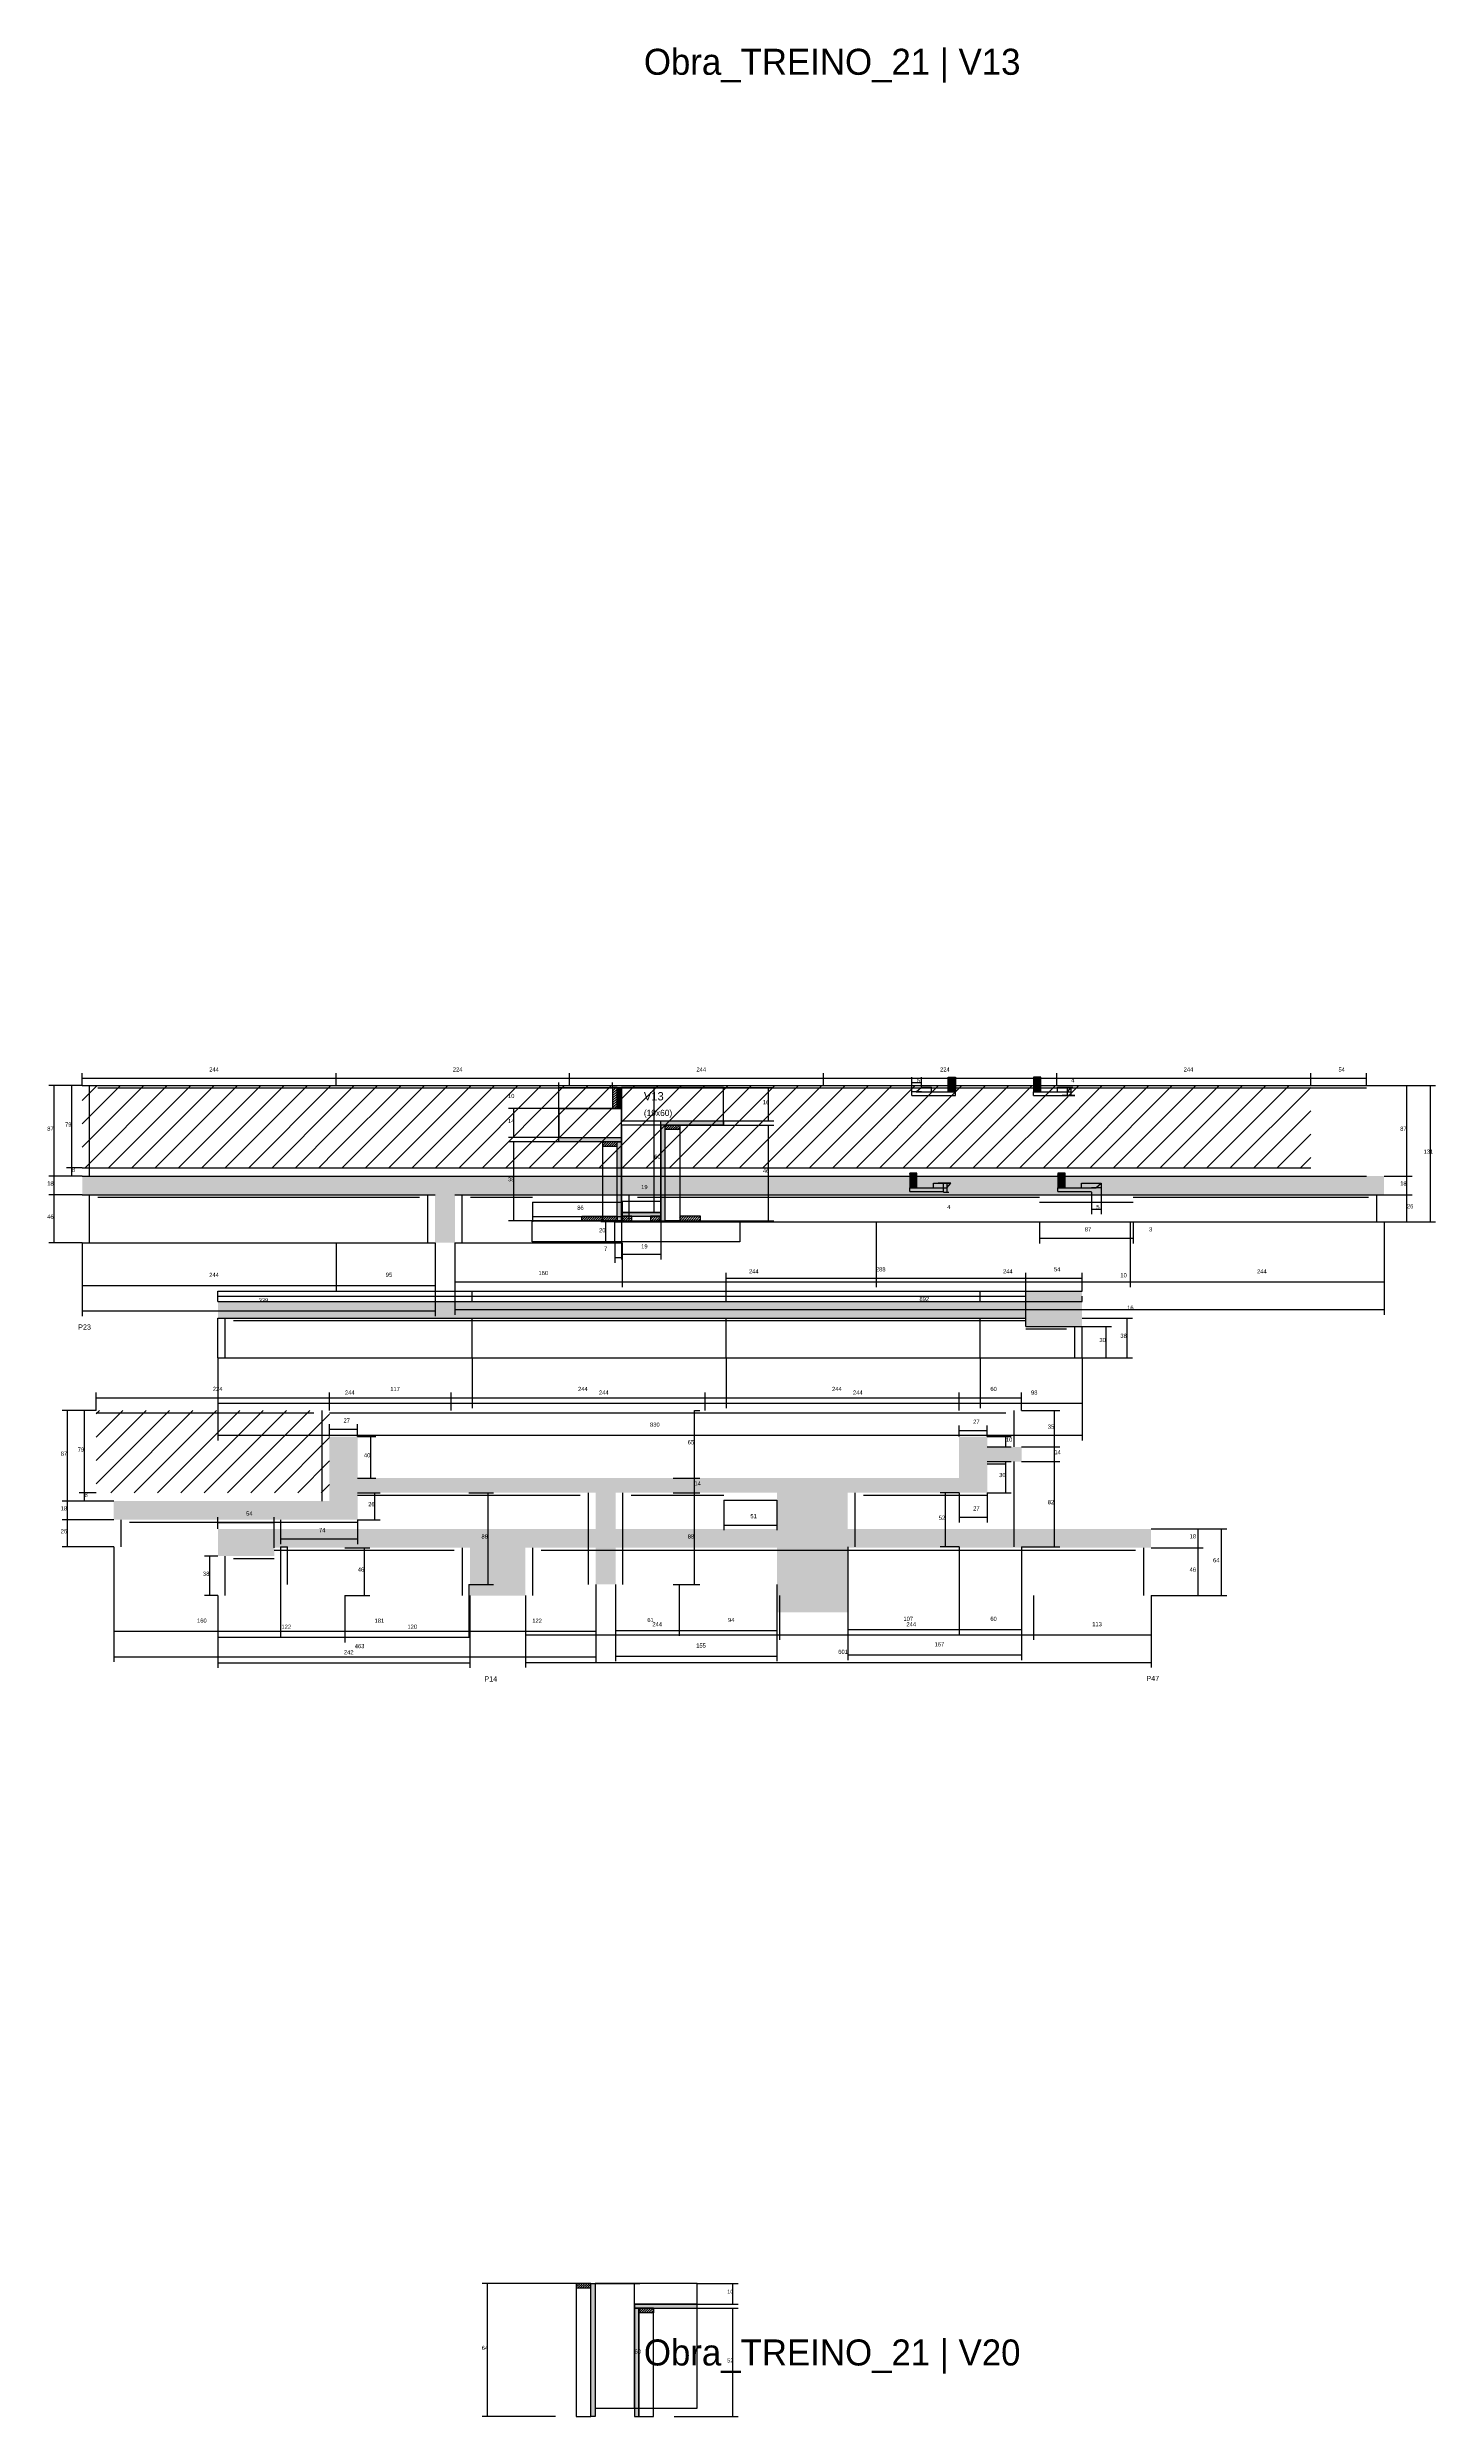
# Model space of a CAD drawing. Header units: metres. Extents: x -65046 to 21926, y -45195 to 1016.
# Drawn here: x 7427 to 8760, y -27659 to -25384 of the extents above; entities that cross this region are included whole.
import ezdxf

# ---------------------------------------------------------------- set-up
doc = ezdxf.new("R2010")
doc.units = ezdxf.units.M
for name, color, linetype in [('CONCRETO', 251, 'Continuous'), ('COTA', 241, 'Continuous'), ('Escoras', 2, 'Continuous'), ('Hachura', 253, 'Continuous'), ('LABEL_ID', 3, 'Continuous'), ('Madeira', 126, 'Continuous'), ('NOMENCLATURA', 7, 'Continuous'), ('Painéis', 200, 'Continuous'), ('SARR_2.2x7', 40, 'Continuous'), ('Texto Seção', 7, 'Continuous')]:
    doc.layers.add(name, color=color, linetype=linetype)

msp = doc.modelspace()

# ---------------------------------------------------------------- hatches: boundary and pattern name
at = {"layer": 'COTA'}
h = msp.add_hatch(dxfattribs=at)
h.set_pattern_fill('AR-CONC', scale=0.03)
h.paths.add_polyline_path([(7460.5, -26467.7), (7460.5, -26485.7), (7799.5, -26485.7), (7799.5, -26531.7), (7818.5, -26531.7), (7818.5, -26485.7), (7979, -26485.7), (8711, -26485.7), (8711, -26467.7), (8694, -26467.7), (7928.5, -26467.7)])
h = msp.add_hatch(dxfattribs=at)
h.set_pattern_fill('AR-CONC', scale=0.03)
h.paths.add_polyline_path([(8420.9, -26612.1), (8420.9, -26578.1), (8366.9, -26578.1), (8366.9, -26588.1), (7590.9, -26588.1), (7590.9, -26604.1), (8366.9, -26604.1), (8366.9, -26612.1)])
h = msp.add_hatch(dxfattribs=at)
h.set_pattern_fill('AR-CONC', scale=0.03)
h.paths.add_polyline_path([(7725, -26771.8), (7953.8, -26771.8), (7953.8, -26859.8), (7972.8, -26859.8), (7972.8, -26771.8), (8127.8, -26771.8), (8127.8, -26859.8), (8127.8, -26886.8), (8195.8, -26886.8), (8195.8, -26823.8), (8195.8, -26771.8), (8302.8, -26771.8), (8329.8, -26771.8), (8329.8, -26741.8), (8362.8, -26741.8), (8362.8, -26727.8), (8329.8, -26727.8), (8329.8, -26717.8), (8302.8, -26717.8), (8302.8, -26757.8), (8058.8, -26757.8), (7725, -26757.8), (7725, -26717.8), (7698, -26717.8), (7698, -26779.8), (7490.8, -26779.8), (7490.8, -26797.8), (7650.8, -26797.8), (7725, -26797.8)])
h = msp.add_hatch(dxfattribs=at)
h.set_pattern_fill('AR-CONC', scale=0.03)
h.paths.add_polyline_path([(7590.9, -26806.6), (7590.9, -26832.6), (7644.9, -26832.6), (7644.9, -26824.6), (7832.9, -26824.6), (7832.9, -26870.6), (7886.2, -26870.6), (7886.2, -26824.6), (8487.2, -26824.6), (8487.2, -26806.6)])
at = {"layer": 'Hachura'}
h = msp.add_hatch(dxfattribs=at)
h.set_pattern_fill('ANSI31', scale=5)
h.paths.add_polyline_path([(7460.5, -26380.7), (7460.5, -26459.7), (7704.5, -26459.7), (7704.5, -26380.7)])
h = msp.add_hatch(dxfattribs=at)
h.set_pattern_fill('ANSI31', scale=5)
h.paths.add_polyline_path([(7928.5, -26459.7), (7928.5, -26380.7), (7704.5, -26380.7), (7704.5, -26459.7)])
h = msp.add_hatch(dxfattribs=at)
h.set_pattern_fill('ANSI31', scale=5)
h.paths.add_polyline_path([(7928.5, -26459.7), (8172.5, -26459.7), (8172.5, -26380.7), (7928.5, -26380.7)])
h = msp.add_hatch(dxfattribs=at)
h.set_pattern_fill('ANSI31', scale=0.5)
h.paths.add_polyline_path([(7974.4, -26382.7), (7970, -26382.7), (7970, -26382.7), (7970, -26402.7), (7970, -26402.7), (7974.4, -26402.7), (7974.4, -26402.7), (7974.4, -26382.7)])
h = msp.add_hatch(color=8, dxfattribs=at)
h.dxf.hatch_style = 1
h.paths.add_polyline_path([(7974.4, -26402.7), (7978.4, -26402.7), (7978.4, -26382.7), (7974.4, -26382.7)])
h = msp.add_hatch(dxfattribs=at)
h.set_pattern_fill('ANSI31', scale=5)
h.paths.add_polyline_path([(8172.5, -26380.7), (8172.5, -26459.7), (8396.5, -26459.7), (8396.5, -26380.7)])
h = msp.add_hatch(dxfattribs=at)
h.set_pattern_fill('ANSI31', scale=5)
h.paths.add_polyline_path([(8396.5, -26380.7), (8396.5, -26459.7), (8640.5, -26459.7), (8640.5, -26380.7)])
h = msp.add_hatch(color=8, dxfattribs=at)
h.dxf.hatch_style = 1
h.paths.add_polyline_path([(8016.4, -26418.7), (8016.4, -26414.7), (8016.4, -26414.7), (8076.4, -26414.7), (8076.4, -26414.7), (8076.4, -26418.7), (8076.4, -26418.7), (8016.4, -26418.7)])
h = msp.add_hatch(color=8, dxfattribs=at)
h.dxf.hatch_style = 1
h.paths.add_polyline_path([(7918.4, -26434.7), (7918.4, -26430.7), (7918.4, -26430.7), (7978.4, -26430.7), (7978.4, -26430.7), (7978.4, -26434.7), (7978.4, -26434.7), (7918.4, -26434.7)])
h = msp.add_hatch(dxfattribs=at)
h.set_pattern_fill('ANSI31', scale=0.5)
h.paths.add_polyline_path([(7960.4, -26434.7), (7960.4, -26439.1), (7960.4, -26439.1), (7974.4, -26439.1), (7974.4, -26439.1), (7974.4, -26434.7), (7974.4, -26434.7), (7960.4, -26434.7)])
h = msp.add_hatch(color=8, dxfattribs=at)
h.dxf.hatch_style = 1
h.paths.add_polyline_path([(7978.4, -26434.7), (7974.4, -26434.7), (7974.4, -26510.7), (7978.4, -26510.7)])
h = msp.add_hatch(color=8, dxfattribs=at)
h.dxf.hatch_style = 1
h.paths.add_polyline_path([(8020.4, -26418.7), (8016.4, -26418.7), (8016.4, -26510.7), (8020.4, -26510.7)])
h = msp.add_hatch(dxfattribs=at)
h.set_pattern_fill('ANSI31', scale=0.5)
h.paths.add_polyline_path([(8034.4, -26418.7), (8034.4, -26423.1), (8034.4, -26423.1), (8020.4, -26423.1), (8020.4, -26423.1), (8020.4, -26418.7), (8020.4, -26418.7), (8034.4, -26418.7)])
h = msp.add_hatch(dxfattribs=at)
h.set_pattern_fill('ANSI31', scale=0.5)
h.paths.add_polyline_path([(7940.4, -26510.7), (7940.4, -26506.3), (7940.4, -26506.3), (7960.4, -26506.3), (7960.4, -26506.3), (7960.4, -26510.7), (7960.4, -26510.7), (7940.4, -26510.7)])
h = msp.add_hatch(dxfattribs=at)
h.set_pattern_fill('ANSI31', scale=0.5)
h.paths.add_polyline_path([(7960.4, -26510.7), (7960.4, -26506.3), (7960.4, -26506.3), (7974.4, -26506.3), (7974.4, -26506.3), (7974.4, -26510.7), (7974.4, -26510.7), (7960.4, -26510.7)])
h = msp.add_hatch(color=8, dxfattribs=at)
h.dxf.hatch_style = 1
h.paths.add_polyline_path([(8016.4, -26506.3), (8016.4, -26502.7), (8016.4, -26502.7), (7978.4, -26502.7), (7978.4, -26502.7), (7978.4, -26506.3), (7978.4, -26506.3), (8016.4, -26506.3)])
h = msp.add_hatch(dxfattribs=at)
h.set_pattern_fill('ANSI31', scale=0.5)
h.paths.add_polyline_path([(7988.4, -26510.7), (7988.4, -26506.3), (7988.4, -26506.3), (7978.4, -26506.3), (7978.4, -26506.3), (7978.4, -26510.7), (7978.4, -26510.7), (7988.4, -26510.7)])
h = msp.add_hatch(dxfattribs=at)
h.set_pattern_fill('ANSI31', scale=0.5)
h.paths.add_polyline_path([(8016.4, -26510.7), (8016.4, -26506.3), (8016.4, -26506.3), (8006.4, -26506.3), (8006.4, -26506.3), (8006.4, -26510.7), (8006.4, -26510.7), (8016.4, -26510.7)])
h = msp.add_hatch(dxfattribs=at)
h.set_pattern_fill('ANSI31', scale=0.5)
h.paths.add_polyline_path([(8054.4, -26510.7), (8054.4, -26506.3), (8054.4, -26506.3), (8034.4, -26506.3), (8034.4, -26506.3), (8034.4, -26510.7), (8034.4, -26510.7), (8054.4, -26510.7)])
h = msp.add_hatch(dxfattribs=at)
h.set_pattern_fill('ANSI31', scale=5)
h.paths.add_polyline_path([(7474, -26692.8), (7474, -26771.8), (7698, -26771.8), (7698, -26692.8)])
h = msp.add_hatch(dxfattribs=at)
h.set_pattern_fill('ANSI31', scale=0.5)
h.paths.add_polyline_path([(7935.1, -27531.1), (7935.1, -27535.5), (7935.1, -27535.5), (7949.1, -27535.5), (7949.1, -27535.5), (7949.1, -27531.1), (7949.1, -27531.1), (7935.1, -27531.1)])
h = msp.add_hatch(color=8, dxfattribs=at)
h.dxf.hatch_style = 1
h.paths.add_polyline_path([(7949.1, -27531.1), (7953.1, -27531.1), (7953.1, -27531.1), (7953.1, -27659.1), (7953.1, -27659.1), (7949.1, -27659.1), (7949.1, -27659.1), (7949.1, -27531.1)])
h = msp.add_hatch(color=8, dxfattribs=at)
h.dxf.hatch_style = 1
h.paths.add_polyline_path([(8051.1, -27555.1), (8051.1, -27551.1), (8051.1, -27551.1), (7991.1, -27551.1), (7991.1, -27551.1), (7991.1, -27555.1), (7991.1, -27555.1), (8051.1, -27555.1)])
h = msp.add_hatch(color=8, dxfattribs=at)
h.dxf.hatch_style = 1
h.paths.add_polyline_path([(7995.1, -27555.1), (7991.1, -27555.1), (7991.1, -27555.1), (7991.1, -27659.1), (7991.1, -27659.1), (7995.1, -27659.1), (7995.1, -27659.1), (7995.1, -27555.1)])
h = msp.add_hatch(dxfattribs=at)
h.set_pattern_fill('ANSI31', scale=0.5)
h.paths.add_polyline_path([(8009.1, -27555.1), (8009.1, -27559.5), (8009.1, -27559.5), (7995.1, -27559.5), (7995.1, -27559.5), (7995.1, -27555.1), (7995.1, -27555.1), (8009.1, -27555.1)])
at = {"layer": 'Madeira'}
h = msp.add_hatch(dxfattribs=at)
h.set_pattern_fill('ANSI31', scale=0.2)
h.paths.add_polyline_path([(8299.2, -26372.7), (8292.2, -26372.7), (8292.2, -26386.7), (8299.2, -26386.7)])
h = msp.add_hatch(dxfattribs=at)
h.set_pattern_fill('ANSI31', scale=0.2)
h.paths.add_polyline_path([(8374.4, -26386.7), (8381.4, -26386.7), (8381.4, -26372.7), (8374.4, -26372.7)])
h = msp.add_hatch(dxfattribs=at)
h.set_pattern_fill('ANSI31', scale=0.2)
h.paths.add_polyline_path([(8255.3, -26479), (8262.3, -26479), (8262.3, -26465), (8255.3, -26465)])
h = msp.add_hatch(dxfattribs=at)
h.set_pattern_fill('ANSI31', scale=0.2)
h.paths.add_polyline_path([(8397.5, -26479), (8404.5, -26479), (8404.5, -26465), (8397.5, -26465)])

# ---------------------------------------------------------------- linework, layer by layer
at = {"layer": 'CONCRETO'}
for points in [[(8076.4, -26414.7), (8076.4, -26382.7), (8016.4, -26382.7), (7978.4, -26382.7)], [(7918.4, -26430.7), (7918.4, -26402.7), (7978.4, -26402.7)], [(8016.4, -26418.7), (8016.4, -26502.7), (7978.4, -26502.7), (7978.4, -26430.7)]]:
    msp.add_lwpolyline(points, dxfattribs=at)
for points in [[(7978.4, -26414.7), (8076.4, -26414.7), (8076.4, -26382.7), (7978.4, -26382.7)], [(7918.4, -26430.7), (7978.4, -26430.7), (7978.4, -26402.7), (7918.4, -26402.7)], [(7978.4, -26502.7), (8016.4, -26502.7), (8016.4, -26418.7), (7978.4, -26418.7)], [(8051.1, -27551.1), (8051.1, -27531.1), (7953.1, -27531.1), (7953.1, -27531.1), (7953.1, -27531.1), (7953.1, -27651.1), (7991.1, -27651.1), (7991.1, -27561.1), (7991.1, -27551.1)], [(7953.1, -27651.1), (8051.1, -27651.1), (8051.1, -27531.1), (7953.1, -27531.1)]]:
    msp.add_lwpolyline(points, close=True, dxfattribs=at)
at = {"layer": 'COTA'}
for p, q in [((7460.5, -26380.7), (7460.5, -26368.8)), ((7704.5, -26380.7), (7704.5, -26368.8)), ((7704.5, -26380.7), (7704.5, -26368.8)), ((7928.5, -26380.7), (7928.5, -26368.8)), ((7928.5, -26380.7), (7928.5, -26368.8)), ((8172.5, -26380.7), (8172.5, -26368.8)), ((8172.5, -26380.7), (8172.5, -26368.8)), ((8396.5, -26380.7), (8396.5, -26368.8)), ((8396.5, -26380.7), (8396.5, -26368.8)), ((8640.5, -26380.7), (8640.5, -26368.8)), ((8640.5, -26380.7), (8640.5, -26368.8)), ((8694, -26380.7), (8694, -26368.8)), ((7460.5, -26380.7), (7428.4, -26380.7)), ((7433.4, -26467.7), (7433.4, -26380.7)), ((7460.5, -26380.7), (7445.5, -26380.7)), ((7450.5, -26459.7), (7450.5, -26380.7)), ((7460.5, -26373.8), (7704.5, -26373.8)), ((7704.5, -26373.8), (7928.5, -26373.8)), ((7918.4, -26402.7), (7918.4, -26377.7)), ((7918.4, -26382.7), (7970, -26382.7)), ((7928.5, -26373.8), (8172.5, -26373.8)), ((7970, -26382.7), (7970, -26377.7)), ((7978.4, -26382.7), (8015, -26382.7)), ((8010, -26502.7), (8010, -26382.7)), ((8076.4, -26382.7), (8124.8, -26382.7)), ((8119.8, -26414.7), (8119.8, -26382.7)), ((8172.5, -26373.8), (8396.5, -26373.8)), ((8396.5, -26373.8), (8640.5, -26373.8)), ((8640.5, -26373.8), (8694, -26373.8)), ((8694, -26380.7), (8760.5, -26380.7)), ((8694, -26380.7), (8738, -26380.7)), ((8733, -26467.7), (8733, -26380.7)), ((8755.5, -26511.7), (8755.5, -26380.7)), ((7918.4, -26402.7), (7870, -26402.7)), ((7875, -26430.7), (7875, -26402.7)), ((8076.4, -26414.7), (8124.8, -26414.7)), ((7918.4, -26430.7), (7870, -26430.7)), ((7918.4, -26434.7), (7870, -26434.7)), ((7875, -26510.7), (7875, -26434.7)), ((8034.4, -26418.7), (8124.8, -26418.7)), ((8119.8, -26510.7), (8119.8, -26418.7)), ((7460.5, -26459.7), (7445.5, -26459.7)), ((7460.5, -26459.7), (7445.5, -26459.7)), ((7450.5, -26467.7), (7450.5, -26459.7)), ((7460.5, -26467.7), (7428.4, -26467.7)), ((7460.5, -26467.7), (7428.4, -26467.7)), ((7460.5, -26485.7), (7428.4, -26485.7)), ((7460.5, -26485.7), (7428.4, -26485.7)), ((7433.4, -26485.7), (7433.4, -26467.7)), ((7433.4, -26531.7), (7433.4, -26485.7)), ((7460.5, -26467.7), (7445.5, -26467.7)), ((8711, -26467.7), (8738, -26467.7)), ((8711, -26467.7), (8738, -26467.7)), ((8711, -26485.7), (8738, -26485.7)), ((8711, -26485.7), (8738, -26485.7)), ((8733, -26485.7), (8733, -26467.7)), ((8733, -26511.7), (8733, -26485.7)), ((7893, -26492.7), (7893, -26511.6)), ((7893, -26506.6), (7979, -26506.6)), ((7978.1, -26502.7), (8015, -26502.7)), ((7978.4, -26502.7), (7978.4, -26486.7)), ((7978.4, -26491.7), (8016.4, -26491.7)), ((7979, -26492.7), (7979, -26511.6)), ((8016.4, -26502.7), (8016.4, -26486.7)), ((7940.4, -26510.7), (7870, -26510.7)), ((7972, -26511.7), (7958.5, -26511.7)), ((7963.5, -26531.7), (7963.5, -26511.7)), ((7978.4, -26510.7), (7978.4, -26547.7)), ((8016.4, -26510.7), (8016.4, -26547.7)), ((8054.4, -26510.7), (8124.8, -26510.7)), ((8223, -26511.7), (8223, -26574.3)), ((8223, -26511.7), (8223, -26574.3)), ((8380, -26511.7), (8380, -26532.3)), ((8380, -26527.3), (8467, -26527.3)), ((8467, -26511.7), (8467, -26574.3)), ((8467, -26511.7), (8467, -26574.3)), ((8467, -26511.7), (8467, -26532.3)), ((8467, -26511.7), (8467, -26532.3)), ((8467, -26527.3), (8470, -26527.3)), ((8470, -26511.7), (8470, -26532.3)), ((8711, -26511.7), (8738, -26511.7)), ((8711, -26511.7), (8760.5, -26511.7)), ((8711, -26511.7), (8711, -26600.8)), ((8711, -26514), (8711, -26574.3)), ((7460.5, -26531.7), (7428.4, -26531.7)), ((7460.5, -26531.7), (7460.5, -26577.7)), ((7460.5, -26531.7), (7460.5, -26602.2)), ((7704.5, -26531.7), (7704.5, -26577.7)), ((7704.5, -26531.7), (7704.5, -26577.7)), ((7799.5, -26531.7), (7799.5, -26577.7)), ((7799.5, -26531.7), (7799.5, -26602.2)), ((7818.5, -26531.7), (7818.5, -26600.8)), ((7818.5, -26531.7), (7818.5, -26574.3)), ((7972, -26531.7), (7958.5, -26531.7)), ((7972, -26531.7), (7972, -26551)), ((7972, -26546), (7979, -26546)), ((7978.4, -26542.7), (8016.4, -26542.7)), ((7979, -26531.7), (7979, -26574.3)), ((7979, -26531.7), (7979, -26574.3)), ((7979, -26531.7), (7979, -26551)), ((7460.5, -26572.7), (7704.5, -26572.7)), ((7704.5, -26572.7), (7799.5, -26572.7)), ((7818.5, -26569.3), (7979, -26569.3)), ((7979, -26569.3), (8223, -26569.3)), ((8078.9, -26578.1), (8078.9, -26560.7)), ((8078.9, -26565.7), (8366.9, -26565.7)), ((8223, -26569.3), (8467, -26569.3)), ((8366.9, -26578.1), (8366.9, -26560.7)), ((8366.9, -26578.1), (8366.9, -26560.7)), ((8366.9, -26565.7), (8420.9, -26565.7)), ((8366.9, -26588.1), (8366.9, -26573.1)), ((8420.9, -26578.1), (8420.9, -26560.7)), ((8420.9, -26578.1), (8420.9, -26573.1)), ((8467, -26569.3), (8711, -26569.3)), ((7460.5, -26597.2), (7799.5, -26597.2)), ((7818.5, -26595.8), (8711, -26595.8)), ((8366.9, -26578.1), (8420.9, -26578.1)), ((8366.9, -26604.1), (8366.9, -26583.1)), ((8366.9, -26588.1), (8420.9, -26588.1)), ((8420.9, -26588.1), (8420.9, -26583.1)), ((8420.9, -26604.1), (8469.2, -26604.1)), ((8420.9, -26612.1), (8449.1, -26612.1)), ((8444.1, -26642.1), (8444.1, -26612.1)), ((8464.2, -26642.1), (8464.2, -26604.1)), ((7590.9, -26642.1), (7590.9, -26690.7)), ((7590.9, -26642.1), (7590.9, -26721.6)), ((7834.9, -26642.1), (7834.9, -26690.7)), ((7834.9, -26642.1), (7834.9, -26690.7)), ((8078.9, -26642.1), (8078.9, -26690.7)), ((8078.9, -26642.1), (8078.9, -26690.7)), ((8322.9, -26642.1), (8322.9, -26690.7)), ((8322.9, -26642.1), (8322.9, -26690.7)), ((8420.9, -26642.1), (8469.2, -26642.1)), ((8420.9, -26642.1), (8420.9, -26721.6)), ((8420.9, -26642.1), (8449.1, -26642.1)), ((8420.9, -26654.3), (8420.9, -26690.7)), ((7474, -26692.8), (7474, -26675.6)), ((7474, -26680.6), (7698, -26680.6)), ((7590.9, -26685.7), (7834.9, -26685.7)), ((7698, -26692.8), (7698, -26675.6)), ((7698, -26692.8), (7698, -26675.6)), ((7698, -26680.6), (7814.8, -26680.6)), ((7814.8, -26692.8), (7814.8, -26675.6)), ((7814.8, -26692.8), (7814.8, -26675.6)), ((7814.8, -26680.6), (8058.8, -26680.6)), ((7834.9, -26685.7), (8078.9, -26685.7)), ((8058.8, -26692.8), (8058.8, -26675.6)), ((8058.8, -26692.8), (8058.8, -26675.6)), ((8058.8, -26680.6), (8302.8, -26680.6)), ((8078.9, -26685.7), (8322.9, -26685.7)), ((8302.8, -26692.8), (8302.8, -26675.6)), ((8302.8, -26692.8), (8302.8, -26675.6)), ((8302.8, -26680.6), (8362.8, -26680.6)), ((8322.9, -26685.7), (8420.9, -26685.7)), ((8362.8, -26692.8), (8362.8, -26675.6)), ((7474, -26692.8), (7441.3, -26692.8)), ((7446.3, -26779.8), (7446.3, -26692.8)), ((7474, -26692.8), (7457.7, -26692.8)), ((7462.7, -26771.8), (7462.7, -26692.8)), ((7698, -26717.8), (7698, -26705.9)), ((7698, -26710.9), (7725, -26710.9)), ((7725, -26717.8), (7725, -26705.9)), ((8048.6, -26757.8), (8048.6, -26692.8)), ((8048.6, -26692.8), (8053.6, -26692.8)), ((8302.8, -26717.8), (8302.8, -26707.1)), ((8302.8, -26712.1), (8329.8, -26712.1)), ((8329.8, -26717.8), (8329.8, -26707.1)), ((8362.8, -26692.8), (8399.4, -26692.8)), ((8394.4, -26727.8), (8394.4, -26692.8)), ((7590.9, -26716.6), (8420.9, -26716.6)), ((7725, -26717.8), (7742.6, -26717.8)), ((7737.6, -26757.8), (7737.6, -26717.8)), ((8329.8, -26717.8), (8352.8, -26717.8)), ((8329.8, -26727.8), (8352.8, -26727.8)), ((8347.8, -26727.8), (8347.8, -26717.8)), ((8362.8, -26727.8), (8399.4, -26727.8)), ((8362.8, -26727.8), (8399.4, -26727.8)), ((8394.4, -26741.8), (8394.4, -26727.8)), ((7725, -26757.8), (7742.6, -26757.8)), ((8028, -26757.8), (8053.6, -26757.8)), ((8028, -26757.8), (8053.6, -26757.8)), ((8048.6, -26771.8), (8048.6, -26757.8)), ((8329.8, -26741.8), (8352.8, -26741.8)), ((8347.8, -26771.8), (8347.8, -26741.8)), ((8362.8, -26741.8), (8399.4, -26741.8)), ((8362.8, -26741.8), (8399.4, -26741.8)), ((8394.4, -26823.8), (8394.4, -26741.8)), ((7460.5, -26779.8), (7441.3, -26779.8)), ((7490.8, -26779.8), (7441.3, -26779.8)), ((7446.3, -26797.8), (7446.3, -26779.8)), ((7474, -26771.8), (7457.7, -26771.8)), ((7474, -26771.8), (7457.7, -26771.8)), ((7474, -26779.8), (7457.7, -26779.8)), ((7462.7, -26779.8), (7462.7, -26771.8)), ((7725, -26771.8), (7746.7, -26771.8)), ((7741.7, -26797.8), (7741.7, -26771.8)), ((7831.8, -26771.8), (7855.5, -26771.8)), ((7850.5, -26859.8), (7850.5, -26771.8)), ((8028, -26771.8), (8053.6, -26771.8)), ((8028, -26771.8), (8053.6, -26771.8)), ((8048.6, -26859.8), (8048.6, -26771.8)), ((8076.8, -26778.8), (8076.8, -26807.8)), ((8127.8, -26778.8), (8127.8, -26807.8)), ((8302.8, -26771.8), (8284.7, -26771.8)), ((8289.7, -26823.8), (8289.7, -26771.8)), ((8302.8, -26771.8), (8302.8, -26800.4)), ((8329.8, -26771.8), (8329.8, -26800.4)), ((8329.8, -26771.8), (8352.8, -26771.8)), ((7490.8, -26797.8), (7441.3, -26797.8)), ((7490.8, -26797.8), (7441.3, -26797.8)), ((7446.3, -26823.8), (7446.3, -26797.8)), ((7590.9, -26806.6), (7590.9, -26795.3)), ((7590.9, -26800.3), (7644.9, -26800.3)), ((7644.9, -26824.6), (7644.9, -26795.3)), ((7650.8, -26797.8), (7650.8, -26821.2)), ((7725, -26797.8), (7746.7, -26797.8)), ((7725, -26797.8), (7725, -26821.2)), ((8076.8, -26802.8), (8127.8, -26802.8)), ((8302.8, -26795.4), (8329.8, -26795.4)), ((7490.8, -26823.8), (7441.3, -26823.8)), ((7490.8, -26823.8), (7490.8, -26909.8)), ((7490.8, -26823.8), (7490.8, -26934.3)), ((7650.8, -26816.2), (7725, -26816.2)), ((7650.8, -26823.8), (7650.8, -26909.8)), ((7712.9, -26824.6), (7736.7, -26824.6)), ((7731.7, -26870.6), (7731.7, -26824.6)), ((8195.8, -26823.8), (8195.8, -26908)), ((8195.8, -26823.8), (8195.8, -26932.5)), ((8302.8, -26823.8), (8284.7, -26823.8)), ((8302.8, -26823.8), (8302.8, -26908)), ((8302.8, -26823.8), (8302.8, -26908)), ((8362.8, -26823.8), (8362.8, -26908)), ((8362.8, -26823.8), (8362.8, -26932.5)), ((8362.8, -26823.8), (8399.4, -26823.8)), ((8487.2, -26806.6), (8537.3, -26806.6)), ((8487.2, -26806.6), (8559.8, -26806.6)), ((8487.2, -26824.6), (8537.3, -26824.6)), ((8487.2, -26824.6), (8537.3, -26824.6)), ((8532.3, -26824.6), (8532.3, -26806.6)), ((8532.3, -26870.6), (8532.3, -26824.6)), ((8554.8, -26870.6), (8554.8, -26806.6)), ((7590.9, -26832.6), (7578, -26832.6)), ((7583, -26870.6), (7583, -26832.6)), ((7590.9, -26870.6), (7578, -26870.6)), ((7590.9, -26870.6), (7590.9, -26915.6)), ((7590.9, -26870.6), (7590.9, -26940.1)), ((7650.8, -26859.8), (7650.8, -26909.8)), ((7712.9, -26870.6), (7712.9, -26915.6)), ((7712.9, -26870.6), (7712.9, -26915.6)), ((7712.9, -26870.6), (7736.7, -26870.6)), ((7831.8, -26859.8), (7831.8, -26909.8)), ((7831.8, -26859.8), (7831.8, -26909.8)), ((7831.8, -26859.8), (7855.5, -26859.8)), ((7832.9, -26870.6), (7832.9, -26915.6)), ((7832.9, -26870.6), (7832.9, -26940.1)), ((7886.2, -26870.6), (7886.2, -26913.2)), ((7886.2, -26870.6), (7886.2, -26939.7)), ((7953.8, -26859.8), (7953.8, -26909.8)), ((7953.8, -26859.8), (7953.8, -26934.3)), ((7972.8, -26859.8), (7972.8, -26909.1)), ((7972.8, -26859.8), (7972.8, -26933.7)), ((8028, -26859.8), (8053.6, -26859.8)), ((8033.8, -26859.8), (8033.8, -26909.1)), ((8033.8, -26859.8), (8033.8, -26909.1)), ((8127.8, -26859.8), (8127.8, -26909.1)), ((8127.8, -26859.8), (8127.8, -26933.7)), ((8130.2, -26870.6), (8130.2, -26913.2)), ((8130.2, -26870.6), (8130.2, -26913.2)), ((8374.2, -26870.6), (8374.2, -26913.2)), ((8374.2, -26870.6), (8374.2, -26913.2)), ((8487.2, -26870.6), (8537.3, -26870.6)), ((8487.2, -26870.6), (8559.8, -26870.6)), ((8487.2, -26870.6), (8487.2, -26939.7)), ((8487.2, -26882.9), (8487.2, -26913.2)), ((7490.8, -26904.8), (7650.8, -26904.8)), ((7590.9, -26910.6), (7712.9, -26910.6)), ((7650.8, -26904.8), (7831.8, -26904.8)), ((7712.9, -26910.6), (7832.9, -26910.6)), ((7831.8, -26904.8), (7953.8, -26904.8)), ((7886.2, -26908.2), (8130.2, -26908.2)), ((7972.8, -26904.1), (8033.8, -26904.1)), ((8033.8, -26904.1), (8127.8, -26904.1)), ((8130.2, -26908.2), (8374.2, -26908.2)), ((8195.8, -26903), (8302.8, -26903)), ((8302.8, -26903), (8362.8, -26903)), ((8374.2, -26908.2), (8487.2, -26908.2)), ((7490.8, -26929.3), (7953.8, -26929.3)), ((7590.9, -26935.1), (7832.9, -26935.1)), ((7886.2, -26934.7), (8487.2, -26934.7)), ((7972.8, -26928.7), (8127.8, -26928.7)), ((8195.8, -26927.5), (8362.8, -26927.5)), ((7935.1, -27531.1), (7844.7, -27531.1)), ((7849.7, -27659.1), (7849.7, -27531.1)), ((7953.1, -27531.1), (7996.1, -27531.1)), ((7991.1, -27651.1), (7991.1, -27531.1)), ((8051.1, -27531.1), (8090.5, -27531.1)), ((8085.5, -27551.1), (8085.5, -27531.1)), ((8009.1, -27555.1), (8090.5, -27555.1)), ((8051.1, -27551.1), (8090.5, -27551.1)), ((8085.5, -27659.1), (8085.5, -27555.1)), ((7915.1, -27659.1), (7844.7, -27659.1)), ((7953.1, -27651.1), (7996.1, -27651.1)), ((8029.1, -27659.1), (8090.5, -27659.1))]:
    msp.add_line(p, q, dxfattribs=at)
at = {"layer": 'Escoras'}
for p, q in [((8257.5, -26390.3), (8257.5, -26372.7)), ((8257.5, -26377.7), (8266.7, -26377.7)), ((8266.7, -26382.3), (8266.7, -26372.7)), ((8413.9, -26390.3), (8401.9, -26390.3)), ((8406.9, -26390.3), (8406.9, -26382.3)), ((8406.9, -26382.3), (8411.9, -26382.3)), ((8294.8, -26474.6), (8282.8, -26474.6)), ((8287.8, -26483), (8287.8, -26474.6)), ((8287.8, -26483), (8292.8, -26483)), ((8430, -26483), (8430, -26504.4)), ((8439.2, -26474.6), (8439.2, -26504.4)), ((8430, -26499.4), (8439.2, -26499.4))]:
    msp.add_line(p, q, dxfattribs=at)
at = {"layer": 'Madeira'}
for points in [[(7974.4, -26382.7), (7970, -26382.7), (7970, -26402.7), (7974.4, -26402.7)], [(8299.2, -26386.7), (8292.2, -26386.7), (8292.2, -26372.7), (8299.2, -26372.7)], [(8374.4, -26386.7), (8381.4, -26386.7), (8381.4, -26372.7), (8374.4, -26372.7)], [(7960.4, -26434.7), (7960.4, -26439.1), (7974.4, -26439.1), (7974.4, -26434.7)], [(7960.4, -26510.7), (7974.4, -26510.7), (7974.4, -26434.7), (7960.4, -26434.7)], [(8034.4, -26418.7), (8034.4, -26423.1), (8020.4, -26423.1), (8020.4, -26418.7)], [(8034.4, -26510.7), (8020.4, -26510.7), (8020.4, -26418.7), (8034.4, -26418.7)], [(8255.3, -26479), (8262.3, -26479), (8262.3, -26465), (8255.3, -26465)], [(8397.5, -26479), (8404.5, -26479), (8404.5, -26465), (8397.5, -26465)], [(7940.4, -26510.7), (7940.4, -26506.3), (7960.4, -26506.3), (7960.4, -26510.7)], [(7960.4, -26510.7), (7960.4, -26506.3), (7974.4, -26506.3), (7974.4, -26510.7)], [(7988.4, -26510.7), (7988.4, -26506.3), (7978.4, -26506.3), (7978.4, -26510.7)], [(8016.4, -26510.7), (8016.4, -26506.3), (8006.4, -26506.3), (8006.4, -26510.7)], [(8054.4, -26510.7), (8054.4, -26506.3), (8034.4, -26506.3), (8034.4, -26510.7)], [(8092.3, -26530.7), (7892.7, -26530.7), (7892.7, -26510.7), (8092.3, -26510.7)], [(7935.1, -27531.1), (7935.1, -27535.5), (7949.1, -27535.5), (7949.1, -27531.1)], [(7935.1, -27659.1), (7949.1, -27659.1), (7949.1, -27531.1), (7935.1, -27531.1)], [(8009.1, -27555.1), (8009.1, -27559.5), (7995.1, -27559.5), (7995.1, -27555.1)], [(8009.1, -27555.1), (7995.1, -27555.1), (7995.1, -27659.1), (8009.1, -27659.1)]]:
    msp.add_lwpolyline(points, close=True, dxfattribs=at)
at = {"layer": 'Painéis'}
for p, q in [((7460.5, -26380.7), (7928.5, -26380.7)), ((7928.5, -26380.7), (8694, -26380.7)), ((7978.4, -26402.7), (7978.4, -26382.7)), ((8257.5, -26386.3), (8266.7, -26386.3)), ((8257.5, -26390.3), (8299.2, -26390.3)), ((8261.6, -26386.7), (8299.2, -26386.7)), ((8299.2, -26390.3), (8299.2, -26386.7)), ((8374.4, -26386.7), (8410.8, -26386.7)), ((8374.4, -26390.3), (8374.4, -26386.7)), ((8374.4, -26390.3), (8413.9, -26390.3)), ((8410.4, -26390.3), (8410.4, -26382.3)), ((8016.4, -26414.7), (8076.4, -26414.7)), ((8016.4, -26418.7), (8016.4, -26414.7)), ((8076.4, -26418.7), (8076.4, -26414.7)), ((7918.4, -26430.7), (7978.4, -26430.7)), ((7918.4, -26434.7), (7918.4, -26430.7)), ((7978.4, -26434.7), (7978.4, -26430.7)), ((7978.4, -26510.7), (7978.4, -26434.7)), ((8016.4, -26510.7), (8016.4, -26418.7)), ((7460.5, -26459.7), (8640.5, -26459.7)), ((7460.5, -26467.7), (7928.5, -26467.7)), ((7460.5, -26485.7), (7799.5, -26485.7)), ((7818.5, -26485.7), (7979, -26485.7)), ((7928.5, -26467.7), (8694, -26467.7)), ((7979, -26485.7), (8711, -26485.7)), ((8255.3, -26479), (8291, -26479)), ((8255.3, -26482.6), (8255.3, -26479)), ((8255.3, -26482.6), (8287.8, -26482.6)), ((8291.3, -26482.6), (8291.3, -26474.6)), ((8397.5, -26479), (8434.1, -26479)), ((8397.5, -26482.6), (8397.5, -26479)), ((8397.5, -26482.6), (8430, -26482.6)), ((8430, -26478.6), (8439.2, -26478.6)), ((7978.4, -26502.7), (8016.4, -26502.7)), ((7978.4, -26506.3), (7978.4, -26502.7)), ((8016.4, -26506.3), (8016.4, -26502.7)), ((7979, -26511.7), (8711, -26511.7)), ((7460.5, -26531.7), (7799.5, -26531.7)), ((7818.5, -26531.7), (7979, -26531.7)), ((7590.9, -26578.1), (8366.9, -26578.1)), ((7590.9, -26588.1), (7590.9, -26578.1)), ((7590.9, -26588.1), (8366.9, -26588.1)), ((7834.9, -26588.1), (7834.9, -26578.1)), ((8078.9, -26588.1), (8078.9, -26578.1)), ((8322.9, -26588.1), (8322.9, -26578.1)), ((8366.9, -26588.1), (8366.9, -26578.1)), ((7590.9, -26604.1), (8366.9, -26604.1)), ((7590.9, -26642.1), (7590.9, -26604.1)), ((7834.9, -26642.1), (7834.9, -26604.1)), ((8078.9, -26642.1), (8078.9, -26604.1)), ((8322.9, -26642.1), (8322.9, -26604.1)), ((8366.9, -26612.1), (8366.9, -26604.1)), ((8366.9, -26612.1), (8420.9, -26612.1)), ((8420.9, -26642.1), (8420.9, -26612.1)), ((7590.9, -26642.1), (8420.9, -26642.1))]:
    msp.add_line(p, q, dxfattribs=at)
for points in [[(7974.4, -26382.7), (7978.4, -26382.7), (7978.4, -26402.7), (7974.4, -26402.7)], [(8016.4, -26418.7), (8016.4, -26414.7), (8076.4, -26414.7), (8076.4, -26418.7)], [(7918.4, -26434.7), (7918.4, -26430.7), (7978.4, -26430.7), (7978.4, -26434.7)], [(7974.4, -26434.7), (7978.4, -26434.7), (7978.4, -26510.7), (7974.4, -26510.7)], [(8020.4, -26418.7), (8016.4, -26418.7), (8016.4, -26510.7), (8020.4, -26510.7)], [(8016.4, -26506.3), (8016.4, -26502.7), (7978.4, -26502.7), (7978.4, -26506.3)], [(7949.1, -27531.1), (7953.1, -27531.1), (7953.1, -27659.1), (7949.1, -27659.1)], [(8051.1, -27555.1), (8051.1, -27551.1), (7991.1, -27551.1), (7991.1, -27555.1)], [(7995.1, -27555.1), (7991.1, -27555.1), (7991.1, -27659.1), (7995.1, -27659.1)]]:
    msp.add_lwpolyline(points, close=True, dxfattribs=at)
at = {"layer": 'SARR_2.2x7'}
for p, q in [((7467.5, -26467.7), (7467.5, -26380.7)), ((7475.5, -26382.9), (7704.5, -26382.9)), ((7704.5, -26382.9), (7928.5, -26382.9)), ((7928.5, -26382.9), (8172.5, -26382.9)), ((8172.5, -26382.9), (8396.5, -26382.9)), ((8261.6, -26386.7), (8266.7, -26382.3)), ((8266.7, -26382.3), (8276.2, -26382.3)), ((8276.2, -26386.7), (8276.2, -26382.3)), ((8396.5, -26382.9), (8640.5, -26382.9)), ((8397.3, -26386.7), (8397.3, -26382.3)), ((8397.3, -26382.3), (8406.9, -26382.3)), ((8406.9, -26386.7), (8410.8, -26382.3)), ((8640.5, -26382.9), (8694, -26382.9)), ((7467.5, -26531.7), (7467.5, -26485.7)), ((7792.5, -26531.7), (7792.5, -26485.7)), ((7825.5, -26531.7), (7825.5, -26485.7)), ((7986, -26511.7), (7986, -26485.7)), ((8278.3, -26479), (8278.3, -26474.6)), ((8278.3, -26474.6), (8294.8, -26474.6)), ((8291, -26479), (8294.8, -26474.6)), ((8420.4, -26479), (8420.4, -26474.6)), ((8420.4, -26474.6), (8439.2, -26474.6)), ((8434.1, -26479), (8439.2, -26474.6)), ((8704, -26511.7), (8704, -26485.7)), ((7475.5, -26487.9), (7704.5, -26487.9)), ((7704.5, -26487.9), (7784.5, -26487.9)), ((7833.5, -26487.9), (7893, -26487.9)), ((7893, -26492.7), (7979, -26492.7)), ((7994, -26487.9), (8223, -26487.9)), ((8223, -26487.9), (8380, -26487.9)), ((8380, -26492.7), (8467, -26492.7)), ((8467, -26492.7), (8470, -26492.7)), ((8470, -26487.9), (8696, -26487.9)), ((7972, -26531.7), (7972, -26511.7)), ((7972, -26511.7), (7979, -26511.7)), ((7590.9, -26583.1), (7834.9, -26583.1)), ((7834.9, -26583.1), (8078.9, -26583.1)), ((8078.9, -26583.1), (8322.9, -26583.1)), ((8322.9, -26583.1), (8366.9, -26583.1)), ((7597.9, -26642.1), (7597.9, -26604.1)), ((7605.9, -26606.3), (7834.9, -26606.3)), ((7834.9, -26606.3), (8078.9, -26606.3)), ((8078.9, -26606.3), (8322.9, -26606.3)), ((8322.9, -26606.3), (8366.9, -26606.3)), ((8366.9, -26614.3), (8405.9, -26614.3)), ((8413.9, -26642.1), (8413.9, -26612.1)), ((7474, -26695), (7683, -26695)), ((7691, -26779.8), (7691, -26692.8)), ((7698, -26695), (7814.8, -26695)), ((7814.8, -26695), (8058.8, -26695)), ((8058.8, -26695), (8302.8, -26695)), ((8302.8, -26695), (8347.8, -26695)), ((8355.8, -26727.8), (8355.8, -26692.8)), ((8329.8, -26744), (8347.8, -26744)), ((8355.8, -26823.8), (8355.8, -26741.8)), ((7725, -26774), (7831.8, -26774)), ((7831.8, -26774), (7938.8, -26774)), ((7946.8, -26859.8), (7946.8, -26771.8)), ((7979.8, -26859.8), (7979.8, -26771.8)), ((7987.8, -26774), (8033.8, -26774)), ((8033.8, -26774), (8076.8, -26774)), ((8076.8, -26778.8), (8127.8, -26778.8)), ((8202.8, -26823.8), (8202.8, -26771.8)), ((8210.8, -26774), (8302.8, -26774)), ((8302.8, -26774), (8329.8, -26774)), ((7497.8, -26823.8), (7497.8, -26797.8)), ((7505.8, -26800), (7650.8, -26800)), ((7650.8, -26800), (7725, -26800)), ((7644.9, -26826.8), (7712.9, -26826.8)), ((7650.8, -26823.8), (7657.8, -26823.8)), ((7657.8, -26859.8), (7657.8, -26823.8)), ((7712.9, -26826.8), (7817.9, -26826.8)), ((7825.9, -26870.6), (7825.9, -26824.6)), ((7893.2, -26870.6), (7893.2, -26824.6)), ((7901.2, -26826.8), (8130.2, -26826.8)), ((8130.2, -26826.8), (8374.2, -26826.8)), ((8374.2, -26826.8), (8472.2, -26826.8)), ((8480.2, -26870.6), (8480.2, -26824.6)), ((7597.9, -26870.6), (7597.9, -26832.6)), ((7605.9, -26834.8), (7644.9, -26834.8))]:
    msp.add_line(p, q, dxfattribs=at)

# ---------------------------------------------------------------- texts
at = {"layer": 'COTA'}
for s, p in [('244', (7582.5, -26367.3)), ('224', (7816.5, -26367.3)), ('244', (8050.5, -26367.3)), ('224', (8284.5, -26367.3)), ('244', (8518.5, -26367.3)), ('54', (8667.2, -26367.3)), ('10', (7869.5, -26392.7)), ('16', (8114.3, -26398.7)), ('79', (7444, -26420.2)), ('14', (7869.5, -26416.7)), ('87', (7426.9, -26424.2)), ('87', (8726.5, -26424.2)), ('8', (7450.5, -26463.7)), ('60', (8010, -26451.1)), ('46', (8114.3, -26464.7)), ('131', (8749, -26446.2)), ('18', (7426.9, -26476.7)), ('38', (7869.5, -26472.7)), ('19', (7997.4, -26480.2)), ('18', (8726.5, -26476.7)), ('46', (7426.9, -26508.7)), ('86', (7936, -26500.1)), ('26', (8733, -26498.7)), ('20', (7957, -26521.7)), ('87', (8423.5, -26520.8)), ('3', (8485.3, -26520.8)), ('7', (7961.7, -26539.5)), ('19', (7997.4, -26537.2)), ('244', (7582.5, -26564.6)), ('95', (7752, -26564.5)), ('160', (7898.7, -26562.8)), ('244', (8101, -26561.2)), ('288', (8222.9, -26559.2)), ('244', (8345, -26561.2)), ('54', (8393.9, -26559.2)), ('10', (8457.7, -26564.9)), ('244', (8589, -26561.2)), ('339', (7630, -26589)), ('892', (8264.7, -26587.7)), ('16', (8464.2, -26596.1)), ('38', (8457.7, -26623.1)), ('30', (8437.6, -26627.1)), ('224', (7586, -26674.1)), ('244', (7712.9, -26677.6)), ('117', (7756.4, -26674.1)), ('244', (7936.8, -26674.1)), ('244', (7956.9, -26677.6)), ('244', (8180.8, -26674.1)), ('244', (8200.9, -26677.6)), ('60', (8332.8, -26674.1)), ('98', (8371.9, -26677.6)), ('27', (7711.5, -26704.4)), ('830', (8005.9, -26708.4)), ('27', (8316.3, -26705.6)), ('35', (8387.9, -26710.3)), ('87', (7439.8, -26736.3)), ('79', (7456.2, -26732.3)), ('40', (7731.1, -26737.8)), ('65', (8042.1, -26725.3)), ('10', (8347.8, -26722.8)), ('14', (8394.4, -26734.8)), ('30', (8341.3, -26756.8)), ('8', (7462.7, -26775.8)), ('26', (7735.2, -26784.8)), ('14', (8048.6, -26764.8)), ('82', (8387.9, -26782.8)), ('18', (7439.8, -26788.8)), ('54', (7617.9, -26793.8)), ('51', (8102.3, -26796.3)), ('52', (8283.2, -26797.8)), ('27', (8316.3, -26788.9)), ('26', (7439.8, -26810.8)), ('74', (7687.9, -26809.7)), ('88', (7844, -26815.8)), ('88', (8042.1, -26815.8)), ('18', (8524.2, -26815.6)), ('38', (7576.5, -26851.6)), ('46', (7725.2, -26847.6)), ('46', (8524.2, -26847.6)), ('64', (8546.7, -26838.6)), ('160', (7570.8, -26896.6)), ('181', (7741.3, -26896.7)), ('122', (7892.8, -26896.7)), ('61', (8003.3, -26896)), ('94', (8080.8, -26896)), ('107', (8249.3, -26894.9)), ('60', (8332.8, -26894.9)), ('122', (7651.9, -26902.5)), ('463', (7722.3, -26921.1)), ('120', (7772.9, -26902.5)), ('244', (8008.2, -26900.1)), ('155', (8050.3, -26920.5)), ('244', (8252.2, -26900.1)), ('167', (8279.3, -26919.4)), ('113', (8430.7, -26900)), ('242', (7711.9, -26927)), ('601', (8186.7, -26926.6)), ('10', (8080, -27541.1)), ('64', (7844.2, -27595.1)), ('60', (7991.1, -27598.6)), ('52', (8080, -27607.1))]:
    msp.add_text(s, height=4, dxfattribs=at).set_placement(p)
at = {"layer": 'Escoras'}
for s, p in [('5', (8262.1, -26377.7)), ('4', (8410.4, -26377.7)), ('4', (8291.3, -26499.4)), ('5', (8434.6, -26499.4))]:
    msp.add_text(s, height=4, dxfattribs=at).set_placement(p)
at = {"layer": 'LABEL_ID'}
for s, p in [('Obra_TREINO_21 | V13', (8000, -25410)), ('Obra_TREINO_21 | V20', (8000, -27610))]:
    msp.add_text(s, height=25, dxfattribs=at).set_placement(p)
at = {"layer": 'NOMENCLATURA'}
for s, p in [('P23', (7456.6, -26615.2)), ('P14', (7846.8, -26953.1)), ('P47', (8482.7, -26952.7))]:
    msp.add_text(s, height=5, dxfattribs=at).set_placement(p)
at = {"layer": 'Texto Seção'}
for s, height, p in [('V13', 8, (8000, -26395)), ('(19x60)', 6, (8000, -26410))]:
    msp.add_text(s, height=height, dxfattribs=at).set_placement(p)

doc.saveas('drawing.dxf')
